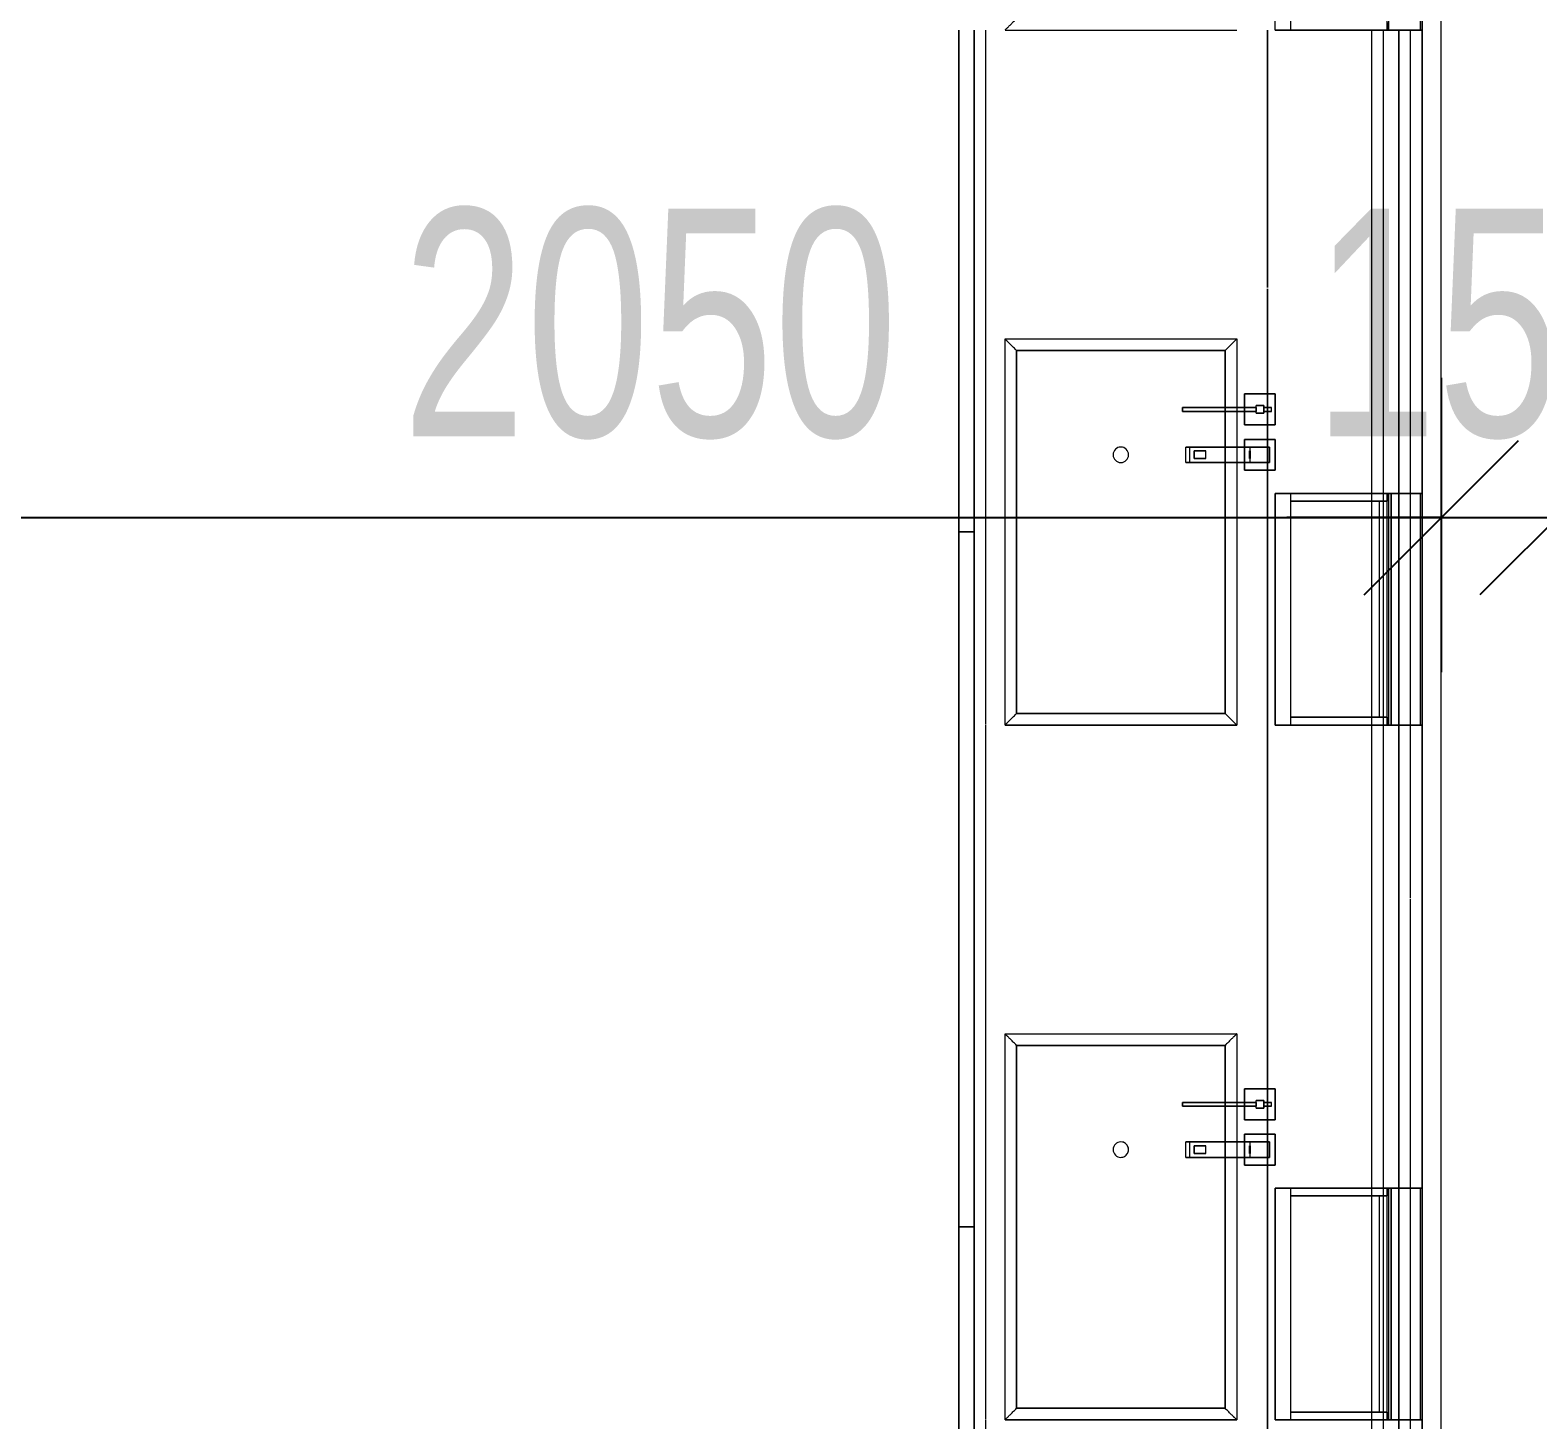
# Model space of a CAD drawing. Header units: millimetres. Extents: x 10569 to 232243, y -25347 to 80743.
# Drawn here: x 89312 to 91264, y 45782 to 47582 of the extents above; entities that cross this region are included whole.
import ezdxf

# ---------------------------------------------------------------- set-up
doc = ezdxf.new("R2010")
doc.units = ezdxf.units.MM
for name, color, linetype, lineweight in [('A-ANNO-DIMS', 211, 'Continuous', 5), ('A-GENM', 13, 'Continuous', 20), ('A-WALL', 113, 'Continuous', 20)]:
    doc.layers.add(name, color=color, linetype=linetype, lineweight=lineweight)
doc.styles.add('Arial_2', font='arial.ttf', dxfattribs={"width": 0.7, "height": 295.05988})
doc.dimstyles.new('Linear_-_1_5mm_Arial', dxfattribs={"dimscale": 304.8, "dimtxt": 300, "dimasz": 0.656168, "dimexe": 0.656168, "dimexo": 0.0625, "dimgap": 0.328084, "dimtad": 1, "dimdec": 0, "dimzin": 0, "dimdsep": 46, "dimtxsty": 'Arial_2', "dimblk1": 'OBLIQUE', "dimblk2": 'OBLIQUE', "dimsah": 1, "dimcen": 0.09, "dimadec": 0, "dimazin": 0, "dimtfac": 1, "dimtdec": 4, "dimtix": 1, "dimtmove": 0, "dimatfit": 3, "dimfxl": 0.656168, "dimfxlon": 1, "dimtvp": 1, "dimtolj": 1, "dimtzin": 0, "dimarcsym": 2})

# ---------------------------------------------------------------- blocks, each defined once
blk = doc.blocks.new('DLN_Counter _ Cabinet - DLN_Counter _ Cabinet-15606093-TENDER DRAFT G_F')
at = {"layer": 'A-GENM', "lineweight": 9}
for p, q in [((-235, -255), (-235, -525)), ((235, -255), (-235, -255)), ((235, -525), (235, -255)), ((-235, -525), (235, -525))]:
    blk.add_line(p, q, dxfattribs=at)
blk = doc.blocks.new('DLN_Counter _ Cabinet - DLN_Counter _ Cabinet-16683888-TENDER DRAFT G_F')
at = {"layer": 'A-GENM', "lineweight": 9}
for p, q in [((-235, -255), (-235, -525)), ((235, -255), (-235, -255)), ((235, -525), (235, -255)), ((-235, -525), (235, -525))]:
    blk.add_line(p, q, dxfattribs=at)
blk = doc.blocks.new('_Oblique')
at = {"color": 0, "linetype": 'ByBlock', "lineweight": -2}
blk.add_line((-0.5, -0.5), (0.5, 0.5), dxfattribs=at)
blk = doc.blocks.new('DIMBLOCK35-TENDER DRAFT G_F')
at = {"layer": 'A-ANNO-DIMS', "color": 0, "lineweight": -2, "transparency": 16777216}
for p, q in [((89089.3, 47132), (89089.3, 46751.1)), ((91139.3, 47132), (91139.3, 46751.1)), ((89089.3, 46951.1), (91139.3, 46951.1))]:
    blk.add_line(p, q, dxfattribs=at)
at = {"layer": 'Defpoints', "color": 0, "transparency": 16777216}
for p in [(89089.3, 47151.1), (91139.3, 47151.1), (91139.3, 46951.1)]:
    blk.add_point(p, dxfattribs=at)
at = {"layer": 'A-ANNO-DIMS', "color": 0, "lineweight": -2, "transparency": 16777216, "xscale": 200, "yscale": 200, "zscale": 200, "rotation": 180}
blk.add_blockref('_Oblique', (89089.3, 46951.1), dxfattribs=at)
at = {"layer": 'A-ANNO-DIMS', "color": 0, "lineweight": -2, "transparency": 16777216, "xscale": 200, "yscale": 200, "zscale": 200}
blk.add_blockref('_Oblique', (91139.3, 46951.1), dxfattribs=at)
at = {"layer": 'A-ANNO-DIMS', "color": 0, "transparency": 16777216, "insert": (90114.3, 47201.7), "char_height": 295.06, "width": 753.231, "attachment_point": 5, "style": 'Arial_2'}
blk.add_mtext('\\A1;2050', dxfattribs=at)
blk = doc.blocks.new('DIMBLOCK36-TENDER DRAFT G_F')
at = {"layer": 'A-ANNO-DIMS', "color": 0, "lineweight": -2, "transparency": 16777216}
for p, q in [((91139.3, 47132), (91139.3, 46751.1)), ((91289.3, 47132), (91289.3, 46751.1)), ((91139.3, 46951.1), (90939.3, 46951.1)), ((91139.3, 46951.1), (91289.3, 46951.1)), ((91289.3, 46951.1), (91489.3, 46951.1))]:
    blk.add_line(p, q, dxfattribs=at)
at = {"layer": 'Defpoints', "color": 0, "transparency": 16777216}
for p in [(91139.3, 47151.1), (91289.3, 47151.1), (91289.3, 46951.1)]:
    blk.add_point(p, dxfattribs=at)
at = {"layer": 'A-ANNO-DIMS', "color": 0, "lineweight": -2, "transparency": 16777216, "xscale": 200, "yscale": 200, "zscale": 200}
blk.add_blockref('_Oblique', (91139.3, 46951.1), dxfattribs=at)
at = {"layer": 'A-ANNO-DIMS', "color": 0, "lineweight": -2, "transparency": 16777216, "xscale": 200, "yscale": 200, "zscale": 200, "rotation": 180}
blk.add_blockref('_Oblique', (91289.3, 46951.1), dxfattribs=at)
at = {"layer": 'A-ANNO-DIMS', "color": 0, "transparency": 16777216, "insert": (91214.3, 47201.7), "char_height": 295.06, "width": 564.923, "attachment_point": 5, "style": 'Arial_2'}
blk.add_mtext('\\A1;150', dxfattribs=at)
blk = doc.blocks.new('DIMBLOCK37-TENDER DRAFT G_F')
at = {"layer": 'A-ANNO-DIMS', "color": 0, "lineweight": -2, "transparency": 16777216}
for p, q in [((91289.3, 47132), (91289.3, 46751.1)), ((92939.3, 47132), (92939.3, 46751.1)), ((91289.3, 46951.1), (92939.3, 46951.1))]:
    blk.add_line(p, q, dxfattribs=at)
at = {"layer": 'Defpoints', "color": 0, "transparency": 16777216}
for p in [(91289.3, 47151.1), (92939.3, 47151.1), (92939.3, 46951.1)]:
    blk.add_point(p, dxfattribs=at)
at = {"layer": 'A-ANNO-DIMS', "color": 0, "lineweight": -2, "transparency": 16777216, "xscale": 200, "yscale": 200, "zscale": 200, "rotation": 180}
blk.add_blockref('_Oblique', (91289.3, 46951.1), dxfattribs=at)
at = {"layer": 'A-ANNO-DIMS', "color": 0, "lineweight": -2, "transparency": 16777216, "xscale": 200, "yscale": 200, "zscale": 200}
blk.add_blockref('_Oblique', (92939.3, 46951.1), dxfattribs=at)
at = {"layer": 'A-ANNO-DIMS', "color": 0, "transparency": 16777216, "insert": (92114.3, 47201.7), "char_height": 295.06, "width": 753.231, "attachment_point": 5, "style": 'Arial_2'}
blk.add_mtext('\\A1;1650', dxfattribs=at)

msp = doc.modelspace()

# ---------------------------------------------------------------- linework, layer by layer
at = {"layer": 'A-GENM', "lineweight": 9}
for p, q in [((90924.29296, 47582.48546), (90924.29296, 47882.48546)), ((90924.29296, 47582.48546), (90924.29296, 47882.48546)), ((90944.29296, 47582.48546), (90944.29296, 47882.48546)), ((90944.29296, 47582.48546), (90944.29296, 47882.48546)), ((91069.29296, 47582.48546), (91069.29296, 47882.48546)), ((91069.29296, 47582.48546), (91069.29296, 47882.48546)), ((91071.29296, 47582.48546), (91071.29296, 47882.48546)), ((91071.29296, 47582.48546), (91071.29296, 47882.48546)), ((91112.29296, 47582.48546), (91112.29296, 47882.48546)), ((91112.29296, 47582.48546), (91112.29296, 47882.48546)), ((91114.29296, 47882.48546), (91114.29296, 47582.48546)), ((91114.29296, 47582.48546), (91114.29296, 47882.48546)), ((90944.29296, 47582.48546), (90944.29296, 47592.48546)), ((90944.29296, 47582.48546), (90944.29296, 47592.48546)), ((91069.29296, 47592.48546), (91069.29296, 47582.48546)), ((91069.29296, 47582.48546), (91069.29296, 47592.48546)), ((90514.29296, 46932.48546), (90514.29296, 47582.48546)), ((90514.29296, 47582.48546), (90514.29296, 46932.48546)), ((90514.29296, 47582.48546), (90514.29296, 46682.48546)), ((90514.29296, 46682.48546), (90514.29296, 47582.48546)), ((90534.29296, 46932.48546), (90534.29296, 47582.48546)), ((90534.29296, 47582.48546), (90534.29296, 46932.48546)), ((90534.29296, 47582.48546), (90534.29296, 46682.48546)), ((90534.29296, 46682.48546), (90534.29296, 47582.48546)), ((90534.29296, 47582.48546), (90534.29296, 46682.48546)), ((90534.29296, 46682.48546), (90534.29296, 47582.48546)), ((90549.29296, 46683.17777), (90549.29296, 47582.48546)), ((90549.29296, 46683.17777), (90549.29296, 47582.48546)), ((90574.29296, 47582.48546), (90874.29296, 47582.48546)), ((90914.29296, 47582.48546), (90914.29296, 47249.15213)), ((90914.29296, 47249.15213), (90914.29296, 47582.48546)), ((91069.29296, 47582.48546), (90924.29296, 47582.48546)), ((90924.29296, 47582.48546), (91069.29296, 47582.48546)), ((90924.29296, 47582.48546), (90944.29296, 47582.48546)), ((90924.29296, 47582.48546), (90944.29296, 47582.48546)), ((90944.29296, 47582.48546), (91069.29296, 47582.48546)), ((91069.29296, 47582.48546), (90944.29296, 47582.48546)), ((91049.29296, 46682.48546), (91049.29296, 47582.48546)), ((91049.29296, 46682.48546), (91049.29296, 47582.48546)), ((91064.29296, 46682.48546), (91064.29296, 47582.48546)), ((91064.29296, 46682.48546), (91064.29296, 47582.48546)), ((91074.29296, 47582.48546), (91069.29296, 47582.48546)), ((91069.29296, 47582.48546), (91074.29296, 47582.48546)), ((91074.29296, 47582.48546), (91069.29296, 47582.48546)), ((91069.29296, 47582.48546), (91071.29296, 47582.48546)), ((91071.29296, 47582.48546), (91074.29296, 47582.48546)), ((91084.29296, 47582.48546), (91074.29296, 47582.48546)), ((91074.29296, 47582.48546), (91084.29296, 47582.48546)), ((91084.29296, 47582.48546), (91084.29296, 46682.48546)), ((91084.29296, 46682.48546), (91084.29296, 47582.48546)), ((91114.29296, 47582.48546), (91084.29296, 47582.48546)), ((91084.29296, 47582.48546), (91112.29296, 47582.48546)), ((91099.29296, 46982.48546), (91099.29296, 47582.48546)), ((91099.29296, 46682.48546), (91099.29296, 47582.48546)), ((91112.29296, 47582.48546), (91114.29296, 47582.48546)), ((91114.29296, 47582.48546), (91114.29296, 46682.48546)), ((91114.29296, 46682.48546), (91114.29296, 47582.48546)), ((91114.29296, 47582.48546), (91114.29296, 46682.48546)), ((91114.29296, 46982.48546), (91114.29296, 47582.48546)), ((90914.29296, 47247.62128), (90914.29296, 47111.22339)), ((90914.29296, 47111.22339), (90914.29296, 47247.62128)), ((90574.29296, 46682.48546), (90574.29296, 47182.48546)), ((90574.29296, 47182.48546), (90874.29296, 47182.48546)), ((90874.29296, 47182.48546), (90874.29296, 47093.72339)), ((90859.29296, 47167.48546), (90589.29296, 47167.48546)), ((90589.29296, 47167.48546), (90589.29296, 46697.48546)), ((90589.29296, 47167.48546), (90859.29296, 47167.48546)), ((90589.29296, 46697.48546), (90589.29296, 47167.48546)), ((90859.29296, 47093.72339), (90859.29296, 47167.48546)), ((90859.29296, 47167.48546), (90859.29296, 47093.72339)), ((90924.29296, 47111.22339), (90884.29296, 47111.22339)), ((90884.29296, 47111.22339), (90884.29296, 47093.72339)), ((90884.29296, 47093.72339), (90884.29296, 47111.22339)), ((90884.29296, 47111.22339), (90924.29296, 47111.22339)), ((90909.29296, 47096.22339), (90899.29296, 47096.22339)), ((90899.29296, 47096.22339), (90909.29296, 47096.22339)), ((90899.29296, 47093.72339), (90899.29296, 47096.22339)), ((90899.29296, 47086.22339), (90899.29296, 47096.22339)), ((90909.29296, 47096.22339), (90909.29296, 47086.22339)), ((90909.29296, 47093.72339), (90909.29296, 47096.22339)), ((90914.29296, 47111.22339), (90914.29296, 47093.72339)), ((90914.29296, 47093.72339), (90914.29296, 47111.22339)), ((90924.29296, 47071.22339), (90924.29296, 47111.22339)), ((90924.29296, 47111.22339), (90924.29296, 47071.22339)), ((90804.29296, 47093.72339), (90804.29296, 47088.72339)), ((90804.29296, 47088.72339), (90804.29296, 47093.72339)), ((90804.29296, 47093.72339), (90899.29296, 47093.72339)), ((90899.29296, 47093.72339), (90804.29296, 47093.72339)), ((90804.29296, 47088.72339), (90899.29296, 47088.72339)), ((90899.29296, 47088.72339), (90804.29296, 47088.72339)), ((90859.29296, 47088.72339), (90859.29296, 47093.72339)), ((90859.29296, 47093.72339), (90859.29296, 47088.72339)), ((90859.29296, 47042.48546), (90859.29296, 47088.72339)), ((90859.29296, 47088.72339), (90859.29296, 47042.48546)), ((90874.29296, 47093.72339), (90874.29296, 47088.72339)), ((90874.29296, 47088.72339), (90874.29296, 47042.48546)), ((90884.29296, 47093.72339), (90884.29296, 47088.72339)), ((90884.29296, 47088.72339), (90884.29296, 47093.72339)), ((90884.29296, 47088.72339), (90884.29296, 47071.22339)), ((90884.29296, 47071.22339), (90884.29296, 47088.72339)), ((90899.29296, 47088.72339), (90899.29296, 47093.72339)), ((90899.29296, 47088.72339), (90899.29296, 47093.72339)), ((90899.29296, 47093.72339), (90899.29296, 47088.72339)), ((90899.29296, 47086.22339), (90899.29296, 47088.72339)), ((90909.29296, 47086.22339), (90899.29296, 47086.22339)), ((90899.29296, 47086.22339), (90909.29296, 47086.22339)), ((90919.29296, 47093.72339), (90909.29296, 47093.72339)), ((90909.29296, 47093.72339), (90919.29296, 47093.72339)), ((90909.29296, 47088.72339), (90909.29296, 47093.72339)), ((90909.29296, 47088.72339), (90909.29296, 47093.72339)), ((90909.29296, 47093.72339), (90909.29296, 47088.72339)), ((90909.29296, 47086.22339), (90909.29296, 47088.72339)), ((90919.29296, 47088.72339), (90909.29296, 47088.72339)), ((90909.29296, 47088.72339), (90919.29296, 47088.72339)), ((90914.29296, 47093.72339), (90914.29296, 47088.72339)), ((90914.29296, 47088.72339), (90914.29296, 47093.72339)), ((90914.29296, 47088.72339), (90914.29296, 47071.22339)), ((90914.29296, 47071.22339), (90914.29296, 47088.72339)), ((90919.29296, 47088.72339), (90919.29296, 47093.72339)), ((90919.29296, 47088.72339), (90919.29296, 47093.72339)), ((90884.29296, 47071.22339), (90924.29296, 47071.22339)), ((90924.29296, 47071.22339), (90884.29296, 47071.22339)), ((90914.29296, 47071.22339), (90914.29296, 47052.48546)), ((90914.29296, 47052.48546), (90914.29296, 47071.22339)), ((90872.05357, 47042.48546), (90808.29647, 47042.48546)), ((90808.29647, 47042.48546), (90813.42678, 47042.48546)), ((90808.29647, 47022.48546), (90808.29647, 47042.48546)), ((90813.42678, 47042.48546), (90916.79296, 47042.48546)), ((90813.42678, 47022.48546), (90813.42678, 47042.48546)), ((90819.23549, 47037.48546), (90819.23549, 47027.48546)), ((90819.23549, 47027.48546), (90819.23549, 47037.48546)), ((90819.23549, 47037.48546), (90834.23549, 47037.48546)), ((90834.23549, 47037.48546), (90819.23549, 47037.48546)), ((90834.23549, 47027.48546), (90834.23549, 47037.48546)), ((90859.29296, 47022.48546), (90859.29296, 47042.48546)), ((90859.29296, 47042.48546), (90859.29296, 47022.48546)), ((90891.79296, 47042.48546), (90872.05357, 47042.48546)), ((90874.29296, 47042.48546), (90874.29296, 47022.48546)), ((90924.29296, 47052.48546), (90884.29296, 47052.48546)), ((90884.29296, 47052.48546), (90884.29296, 47042.48546)), ((90884.29296, 47042.48546), (90884.29296, 47052.48546)), ((90884.29296, 47052.48546), (90924.29296, 47052.48546)), ((90884.29296, 47042.48546), (90884.29296, 47022.48546)), ((90884.29296, 47022.48546), (90884.29296, 47042.48546)), ((90891.79296, 47037.48546), (90890.79296, 47037.48546)), ((90890.79296, 47037.48546), (90891.79296, 47037.48546)), ((90890.79296, 47027.48546), (90890.79296, 47037.48546)), ((90890.79296, 47027.48546), (90890.79296, 47037.48546)), ((90916.79296, 47042.48546), (90891.79296, 47042.48546)), ((90891.79296, 47022.48546), (90891.79296, 47042.48546)), ((90891.79296, 47037.48546), (90891.79296, 47027.48546)), ((90891.79296, 47027.48546), (90891.79296, 47037.48546)), ((90914.29296, 47052.48546), (90914.29296, 47042.48546)), ((90914.29296, 47042.48546), (90914.29296, 47052.48546)), ((90914.29296, 47042.48546), (90914.29296, 47022.48546)), ((90914.29296, 47022.48546), (90914.29296, 47042.48546)), ((90916.79296, 47042.48546), (90916.79296, 47022.48546)), ((90916.79296, 47022.48546), (90916.79296, 47042.48546)), ((90924.29296, 47012.48546), (90924.29296, 47052.48546)), ((90924.29296, 47052.48546), (90924.29296, 47012.48546)), ((90813.42678, 47022.48546), (90808.29647, 47022.48546)), ((90808.29647, 47022.48546), (90872.05357, 47022.48546)), ((90916.79296, 47022.48546), (90813.42678, 47022.48546)), ((90819.23549, 47027.48546), (90834.23549, 47027.48546)), ((90834.23549, 47027.48546), (90819.23549, 47027.48546)), ((90859.29296, 46697.48546), (90859.29296, 47022.48546)), ((90859.29296, 47022.48546), (90859.29296, 46697.48546)), ((90872.05357, 47022.48546), (90891.79296, 47022.48546)), ((90874.29296, 47022.48546), (90874.29296, 46682.48546)), ((90884.29296, 47022.48546), (90884.29296, 47012.48546)), ((90884.29296, 47012.48546), (90884.29296, 47022.48546)), ((90891.79296, 47027.48546), (90890.79296, 47027.48546)), ((90890.79296, 47027.48546), (90891.79296, 47027.48546)), ((90891.79296, 47022.48546), (90916.79296, 47022.48546)), ((90914.29296, 47022.48546), (90914.29296, 47012.48546)), ((90914.29296, 47012.48546), (90914.29296, 47022.48546)), ((90884.29296, 47012.48546), (90924.29296, 47012.48546)), ((90924.29296, 47012.48546), (90884.29296, 47012.48546)), ((90914.29296, 47012.48546), (90914.29296, 46682.48546)), ((90914.29296, 46682.48546), (90914.29296, 47012.48546)), ((90924.29296, 46682.48546), (90924.29296, 46982.48546)), ((90924.29296, 46982.48546), (91069.29296, 46982.48546)), ((91069.29296, 46982.48546), (90924.29296, 46982.48546)), ((90924.29296, 46982.48546), (90924.29296, 46682.48546)), ((90944.29296, 46982.48546), (90924.29296, 46982.48546)), ((90944.29296, 46982.48546), (90924.29296, 46982.48546)), ((90924.29296, 46682.48546), (90924.29296, 46982.48546)), ((90924.29296, 46682.48546), (90924.29296, 46982.48546)), ((91069.29296, 46982.48546), (90944.29296, 46982.48546)), ((90944.29296, 46982.48546), (91069.29296, 46982.48546)), ((90944.29296, 46972.48546), (90944.29296, 46982.48546)), ((90944.29296, 46972.48546), (90944.29296, 46982.48546)), ((90944.29296, 46682.48546), (90944.29296, 46982.48546)), ((90944.29296, 46682.48546), (90944.29296, 46982.48546)), ((91069.29296, 46982.48546), (91074.29296, 46982.48546)), ((91074.29296, 46982.48546), (91069.29296, 46982.48546)), ((91071.29296, 46982.48546), (91069.29296, 46982.48546)), ((91069.29296, 46982.48546), (91084.29296, 46982.48546)), ((91069.29296, 46682.48546), (91069.29296, 46982.48546)), ((91069.29296, 46682.48546), (91069.29296, 46982.48546)), ((91069.29296, 46982.48546), (91069.29296, 46972.48546)), ((91069.29296, 46972.48546), (91069.29296, 46982.48546)), ((91084.29296, 46982.48546), (91071.29296, 46982.48546)), ((91071.29296, 46682.48546), (91071.29296, 46982.48546)), ((91071.29296, 46682.48546), (91071.29296, 46982.48546)), ((91074.29296, 46982.48546), (91074.29296, 46682.48546)), ((91074.29296, 46682.48546), (91074.29296, 46982.48546)), ((91112.29296, 46982.48546), (91084.29296, 46982.48546)), ((91084.29296, 46982.48546), (91114.29296, 46982.48546)), ((91099.29296, 46682.48546), (91099.29296, 46982.48546)), ((91114.29296, 46982.48546), (91112.29296, 46982.48546)), ((91112.29296, 46682.48546), (91112.29296, 46982.48546)), ((91112.29296, 46682.48546), (91112.29296, 46982.48546)), ((91114.29296, 46682.48546), (91114.29296, 46982.48546)), ((91114.29296, 46982.48546), (91114.29296, 46682.48546)), ((91114.29296, 46682.48546), (91114.29296, 46982.48546)), ((90944.29296, 46972.48546), (91059.29296, 46972.48546)), ((91069.29296, 46972.48546), (90944.29296, 46972.48546)), ((90944.29296, 46692.48546), (90944.29296, 46972.48546)), ((90944.29296, 46692.48546), (90944.29296, 46972.48546)), ((90944.29296, 46972.48546), (91069.29296, 46972.48546)), ((91069.29296, 46972.48546), (90944.29296, 46972.48546)), ((91059.29296, 46972.48546), (91069.29296, 46972.48546)), ((91059.29296, 46692.48546), (91059.29296, 46972.48546)), ((91059.29296, 46692.48546), (91059.29296, 46972.48546)), ((91069.29296, 46692.48546), (91069.29296, 46972.48546)), ((91069.29296, 46692.48546), (91069.29296, 46972.48546)), ((90534.29296, 46932.48546), (90514.29296, 46932.48546)), ((90514.29296, 46932.48546), (90534.29296, 46932.48546)), ((90514.29296, 46932.48546), (90514.29296, 46682.48546)), ((90514.29296, 46682.48546), (90514.29296, 46932.48546)), ((90534.29296, 46932.48546), (90514.29296, 46932.48546)), ((90514.29296, 46932.48546), (90534.29296, 46932.48546)), ((90534.29296, 46932.48546), (90534.29296, 46682.48546)), ((90534.29296, 46682.48546), (90534.29296, 46932.48546)), ((90589.29296, 46697.48546), (90859.29296, 46697.48546)), ((90859.29296, 46697.48546), (90589.29296, 46697.48546)), ((90944.29296, 46692.48546), (91069.29296, 46692.48546)), ((91059.29296, 46692.48546), (90944.29296, 46692.48546)), ((91069.29296, 46692.48546), (90944.29296, 46692.48546)), ((90944.29296, 46692.48546), (91069.29296, 46692.48546)), ((90944.29296, 46682.48546), (90944.29296, 46692.48546)), ((90944.29296, 46682.48546), (90944.29296, 46692.48546)), ((91069.29296, 46692.48546), (91059.29296, 46692.48546)), ((91069.29296, 46692.48546), (91069.29296, 46682.48546)), ((91069.29296, 46682.48546), (91069.29296, 46692.48546)), ((90514.29296, 46032.48546), (90514.29296, 46682.48546)), ((90514.29296, 46682.48546), (90514.29296, 46032.48546)), ((90514.29296, 46682.48546), (90514.29296, 45782.48546)), ((90514.29296, 45782.48546), (90514.29296, 46682.48546)), ((90534.29296, 46032.48546), (90534.29296, 46682.48546)), ((90534.29296, 46682.48546), (90534.29296, 46032.48546)), ((90534.29296, 46682.48546), (90534.29296, 45782.48546)), ((90534.29296, 45782.48546), (90534.29296, 46682.48546)), ((90534.29296, 46682.48546), (90534.29296, 45782.48546)), ((90534.29296, 45782.48546), (90534.29296, 46682.48546)), ((90549.29296, 45783.17777), (90549.29296, 46682.48546)), ((90549.29296, 45783.17777), (90549.29296, 46682.48546)), ((90574.29296, 46682.48546), (90874.29296, 46682.48546)), ((90874.29296, 46682.48546), (90574.29296, 46682.48546)), ((90914.29296, 46682.48546), (90914.29296, 46211.22339)), ((90914.29296, 46211.22339), (90914.29296, 46682.48546)), ((91069.29296, 46682.48546), (90924.29296, 46682.48546)), ((90924.29296, 46682.48546), (91069.29296, 46682.48546)), ((90924.29296, 46682.48546), (90944.29296, 46682.48546)), ((90924.29296, 46682.48546), (90944.29296, 46682.48546)), ((90944.29296, 46682.48546), (91069.29296, 46682.48546)), ((91069.29296, 46682.48546), (90944.29296, 46682.48546)), ((91049.29296, 45782.48546), (91049.29296, 46682.48546)), ((91049.29296, 45782.48546), (91049.29296, 46682.48546)), ((91064.29296, 45782.48546), (91064.29296, 46682.48546)), ((91064.29296, 45782.48546), (91064.29296, 46682.48546)), ((91074.29296, 46682.48546), (91069.29296, 46682.48546)), ((91069.29296, 46682.48546), (91074.29296, 46682.48546)), ((91074.29296, 46682.48546), (91069.29296, 46682.48546)), ((91069.29296, 46682.48546), (91071.29296, 46682.48546)), ((91071.29296, 46682.48546), (91074.29296, 46682.48546)), ((91084.29296, 46682.48546), (91074.29296, 46682.48546)), ((91074.29296, 46682.48546), (91084.29296, 46682.48546)), ((91084.29296, 46682.48546), (91084.29296, 45782.48546)), ((91084.29296, 45782.48546), (91084.29296, 46682.48546)), ((91114.29296, 46682.48546), (91084.29296, 46682.48546)), ((91084.29296, 46682.48546), (91112.29296, 46682.48546)), ((91099.29296, 46458.55595), (91099.29296, 46682.48546)), ((91099.29296, 46458.55595), (91099.29296, 46682.48546)), ((91112.29296, 46682.48546), (91114.29296, 46682.48546)), ((91114.29296, 46682.48546), (91114.29296, 45782.48546)), ((91114.29296, 45782.48546), (91114.29296, 46682.48546)), ((91114.29296, 46682.48546), (91114.29296, 45782.48546)), ((91114.29296, 46082.48546), (91114.29296, 46682.48546)), ((91099.29296, 46082.48546), (91099.29296, 46457.48546)), ((91099.29296, 45782.48546), (91099.29296, 46457.48546)), ((90574.29296, 45782.48546), (90574.29296, 46282.48546)), ((90574.29296, 46282.48546), (90874.29296, 46282.48546)), ((90874.29296, 46282.48546), (90874.29296, 46193.72339)), ((90859.29296, 46267.48546), (90589.29296, 46267.48546)), ((90589.29296, 46267.48546), (90589.29296, 45797.48546)), ((90589.29296, 46267.48546), (90859.29296, 46267.48546)), ((90589.29296, 45797.48546), (90589.29296, 46267.48546)), ((90859.29296, 46193.72339), (90859.29296, 46267.48546)), ((90859.29296, 46267.48546), (90859.29296, 46193.72339)), ((90924.29296, 46211.22339), (90884.29296, 46211.22339)), ((90884.29296, 46211.22339), (90884.29296, 46193.72339)), ((90884.29296, 46193.72339), (90884.29296, 46211.22339)), ((90884.29296, 46211.22339), (90924.29296, 46211.22339)), ((90914.29296, 46211.22339), (90914.29296, 46193.72339)), ((90914.29296, 46193.72339), (90914.29296, 46211.22339)), ((90924.29296, 46171.22339), (90924.29296, 46211.22339)), ((90924.29296, 46211.22339), (90924.29296, 46171.22339)), ((90804.29296, 46193.72339), (90804.29296, 46188.72339)), ((90804.29296, 46188.72339), (90804.29296, 46193.72339)), ((90804.29296, 46193.72339), (90899.29296, 46193.72339)), ((90899.29296, 46193.72339), (90804.29296, 46193.72339)), ((90804.29296, 46188.72339), (90899.29296, 46188.72339)), ((90899.29296, 46188.72339), (90804.29296, 46188.72339)), ((90859.29296, 46188.72339), (90859.29296, 46193.72339)), ((90859.29296, 46193.72339), (90859.29296, 46188.72339)), ((90859.29296, 46142.48546), (90859.29296, 46188.72339)), ((90859.29296, 46188.72339), (90859.29296, 46142.48546)), ((90874.29296, 46193.72339), (90874.29296, 46188.72339)), ((90874.29296, 46188.72339), (90874.29296, 46142.48546)), ((90884.29296, 46193.72339), (90884.29296, 46188.72339)), ((90884.29296, 46188.72339), (90884.29296, 46193.72339)), ((90884.29296, 46188.72339), (90884.29296, 46171.22339)), ((90884.29296, 46171.22339), (90884.29296, 46188.72339)), ((90909.29296, 46196.22339), (90899.29296, 46196.22339)), ((90899.29296, 46196.22339), (90909.29296, 46196.22339)), ((90899.29296, 46193.72339), (90899.29296, 46196.22339)), ((90899.29296, 46186.22339), (90899.29296, 46196.22339)), ((90899.29296, 46188.72339), (90899.29296, 46193.72339)), ((90899.29296, 46188.72339), (90899.29296, 46193.72339)), ((90899.29296, 46193.72339), (90899.29296, 46188.72339)), ((90899.29296, 46186.22339), (90899.29296, 46188.72339)), ((90909.29296, 46186.22339), (90899.29296, 46186.22339)), ((90899.29296, 46186.22339), (90909.29296, 46186.22339)), ((90909.29296, 46196.22339), (90909.29296, 46186.22339)), ((90909.29296, 46193.72339), (90909.29296, 46196.22339)), ((90919.29296, 46193.72339), (90909.29296, 46193.72339)), ((90909.29296, 46193.72339), (90919.29296, 46193.72339)), ((90909.29296, 46188.72339), (90909.29296, 46193.72339)), ((90909.29296, 46188.72339), (90909.29296, 46193.72339)), ((90909.29296, 46193.72339), (90909.29296, 46188.72339)), ((90909.29296, 46186.22339), (90909.29296, 46188.72339)), ((90919.29296, 46188.72339), (90909.29296, 46188.72339)), ((90909.29296, 46188.72339), (90919.29296, 46188.72339)), ((90914.29296, 46193.72339), (90914.29296, 46188.72339)), ((90914.29296, 46188.72339), (90914.29296, 46193.72339)), ((90914.29296, 46188.72339), (90914.29296, 46171.22339)), ((90914.29296, 46171.22339), (90914.29296, 46188.72339)), ((90919.29296, 46188.72339), (90919.29296, 46193.72339)), ((90919.29296, 46188.72339), (90919.29296, 46193.72339)), ((90884.29296, 46171.22339), (90924.29296, 46171.22339)), ((90924.29296, 46171.22339), (90884.29296, 46171.22339)), ((90914.29296, 46171.22339), (90914.29296, 46152.48546)), ((90914.29296, 46152.48546), (90914.29296, 46171.22339)), ((90872.05357, 46142.48546), (90808.29647, 46142.48546)), ((90808.29647, 46142.48546), (90813.42678, 46142.48546)), ((90808.29647, 46122.48546), (90808.29647, 46142.48546)), ((90813.42678, 46142.48546), (90916.79296, 46142.48546)), ((90813.42678, 46122.48546), (90813.42678, 46142.48546)), ((90859.29296, 46122.48546), (90859.29296, 46142.48546)), ((90859.29296, 46142.48546), (90859.29296, 46122.48546)), ((90891.79296, 46142.48546), (90872.05357, 46142.48546)), ((90874.29296, 46142.48546), (90874.29296, 46122.48546)), ((90924.29296, 46152.48546), (90884.29296, 46152.48546)), ((90884.29296, 46152.48546), (90884.29296, 46142.48546)), ((90884.29296, 46142.48546), (90884.29296, 46152.48546)), ((90884.29296, 46152.48546), (90924.29296, 46152.48546)), ((90884.29296, 46142.48546), (90884.29296, 46122.48546)), ((90884.29296, 46122.48546), (90884.29296, 46142.48546)), ((90916.79296, 46142.48546), (90891.79296, 46142.48546)), ((90891.79296, 46122.48546), (90891.79296, 46142.48546)), ((90914.29296, 46152.48546), (90914.29296, 46142.48546)), ((90914.29296, 46142.48546), (90914.29296, 46152.48546)), ((90914.29296, 46142.48546), (90914.29296, 46122.48546)), ((90914.29296, 46122.48546), (90914.29296, 46142.48546)), ((90916.79296, 46142.48546), (90916.79296, 46122.48546)), ((90916.79296, 46122.48546), (90916.79296, 46142.48546)), ((90924.29296, 46112.48546), (90924.29296, 46152.48546)), ((90924.29296, 46152.48546), (90924.29296, 46112.48546)), ((90813.42678, 46122.48546), (90808.29647, 46122.48546)), ((90808.29647, 46122.48546), (90872.05357, 46122.48546)), ((90916.79296, 46122.48546), (90813.42678, 46122.48546)), ((90819.23549, 46137.48546), (90819.23549, 46127.48546)), ((90819.23549, 46127.48546), (90819.23549, 46137.48546)), ((90819.23549, 46137.48546), (90834.23549, 46137.48546)), ((90834.23549, 46137.48546), (90819.23549, 46137.48546)), ((90819.23549, 46127.48546), (90834.23549, 46127.48546)), ((90834.23549, 46127.48546), (90819.23549, 46127.48546)), ((90834.23549, 46127.48546), (90834.23549, 46137.48546)), ((90859.29296, 45797.48546), (90859.29296, 46122.48546)), ((90859.29296, 46122.48546), (90859.29296, 45797.48546)), ((90872.05357, 46122.48546), (90891.79296, 46122.48546)), ((90874.29296, 46122.48546), (90874.29296, 45782.48546)), ((90884.29296, 46122.48546), (90884.29296, 46112.48546)), ((90884.29296, 46112.48546), (90884.29296, 46122.48546)), ((90891.79296, 46137.48546), (90890.79296, 46137.48546)), ((90890.79296, 46137.48546), (90891.79296, 46137.48546)), ((90890.79296, 46127.48546), (90890.79296, 46137.48546)), ((90890.79296, 46127.48546), (90890.79296, 46137.48546)), ((90891.79296, 46127.48546), (90890.79296, 46127.48546)), ((90890.79296, 46127.48546), (90891.79296, 46127.48546)), ((90891.79296, 46137.48546), (90891.79296, 46127.48546)), ((90891.79296, 46127.48546), (90891.79296, 46137.48546)), ((90891.79296, 46122.48546), (90916.79296, 46122.48546)), ((90914.29296, 46122.48546), (90914.29296, 46112.48546)), ((90914.29296, 46112.48546), (90914.29296, 46122.48546)), ((90884.29296, 46112.48546), (90924.29296, 46112.48546)), ((90924.29296, 46112.48546), (90884.29296, 46112.48546)), ((90914.29296, 46112.48546), (90914.29296, 45782.48546)), ((90914.29296, 45782.48546), (90914.29296, 46112.48546)), ((90924.29296, 45782.48546), (90924.29296, 46082.48546)), ((90924.29296, 46082.48546), (91069.29296, 46082.48546)), ((91069.29296, 46082.48546), (90924.29296, 46082.48546)), ((90924.29296, 46082.48546), (90924.29296, 45782.48546)), ((90944.29296, 46082.48546), (90924.29296, 46082.48546)), ((90944.29296, 46082.48546), (90924.29296, 46082.48546)), ((90924.29296, 45782.48546), (90924.29296, 46082.48546)), ((90924.29296, 45782.48546), (90924.29296, 46082.48546)), ((91069.29296, 46082.48546), (90944.29296, 46082.48546)), ((90944.29296, 46082.48546), (91069.29296, 46082.48546)), ((90944.29296, 46072.48546), (90944.29296, 46082.48546)), ((90944.29296, 46072.48546), (90944.29296, 46082.48546)), ((90944.29296, 45782.48546), (90944.29296, 46082.48546)), ((90944.29296, 45782.48546), (90944.29296, 46082.48546)), ((91069.29296, 46082.48546), (91074.29296, 46082.48546)), ((91074.29296, 46082.48546), (91069.29296, 46082.48546)), ((91071.29296, 46082.48546), (91069.29296, 46082.48546)), ((91069.29296, 46082.48546), (91084.29296, 46082.48546)), ((91069.29296, 45782.48546), (91069.29296, 46082.48546)), ((91069.29296, 45782.48546), (91069.29296, 46082.48546)), ((91069.29296, 46082.48546), (91069.29296, 46072.48546)), ((91069.29296, 46072.48546), (91069.29296, 46082.48546)), ((91084.29296, 46082.48546), (91071.29296, 46082.48546)), ((91071.29296, 45782.48546), (91071.29296, 46082.48546)), ((91071.29296, 45782.48546), (91071.29296, 46082.48546)), ((91074.29296, 46082.48546), (91074.29296, 45782.48546)), ((91074.29296, 45782.48546), (91074.29296, 46082.48546)), ((91112.29296, 46082.48546), (91084.29296, 46082.48546)), ((91084.29296, 46082.48546), (91114.29296, 46082.48546)), ((91099.29296, 45782.48546), (91099.29296, 46082.48546)), ((91114.29296, 46082.48546), (91112.29296, 46082.48546)), ((91112.29296, 45782.48546), (91112.29296, 46082.48546)), ((91112.29296, 45782.48546), (91112.29296, 46082.48546)), ((91114.29296, 45782.48546), (91114.29296, 46082.48546)), ((91114.29296, 46082.48546), (91114.29296, 45782.48546)), ((91114.29296, 45782.48546), (91114.29296, 46082.48546)), ((90944.29296, 46072.48546), (91059.29296, 46072.48546)), ((91069.29296, 46072.48546), (90944.29296, 46072.48546)), ((90944.29296, 45792.48546), (90944.29296, 46072.48546)), ((90944.29296, 45792.48546), (90944.29296, 46072.48546)), ((90944.29296, 46072.48546), (91069.29296, 46072.48546)), ((91069.29296, 46072.48546), (90944.29296, 46072.48546)), ((91059.29296, 46072.48546), (91069.29296, 46072.48546)), ((91059.29296, 45792.48546), (91059.29296, 46072.48546)), ((91059.29296, 45792.48546), (91059.29296, 46072.48546)), ((91069.29296, 45792.48546), (91069.29296, 46072.48546)), ((91069.29296, 45792.48546), (91069.29296, 46072.48546)), ((90534.29296, 46032.48546), (90514.29296, 46032.48546)), ((90514.29296, 46032.48546), (90534.29296, 46032.48546)), ((90514.29296, 46032.48546), (90514.29296, 45782.48546)), ((90514.29296, 45782.48546), (90514.29296, 46032.48546)), ((90534.29296, 46032.48546), (90514.29296, 46032.48546)), ((90514.29296, 46032.48546), (90534.29296, 46032.48546)), ((90534.29296, 46032.48546), (90534.29296, 45782.48546)), ((90534.29296, 45782.48546), (90534.29296, 46032.48546)), ((90589.29296, 45797.48546), (90859.29296, 45797.48546)), ((90859.29296, 45797.48546), (90589.29296, 45797.48546)), ((90944.29296, 45792.48546), (91069.29296, 45792.48546)), ((91059.29296, 45792.48546), (90944.29296, 45792.48546)), ((91069.29296, 45792.48546), (90944.29296, 45792.48546)), ((90944.29296, 45792.48546), (91069.29296, 45792.48546)), ((90944.29296, 45782.48546), (90944.29296, 45792.48546)), ((90944.29296, 45782.48546), (90944.29296, 45792.48546)), ((91069.29296, 45792.48546), (91059.29296, 45792.48546)), ((91069.29296, 45792.48546), (91069.29296, 45782.48546)), ((91069.29296, 45782.48546), (91069.29296, 45792.48546)), ((90514.29296, 45132.48546), (90514.29296, 45782.48546)), ((90514.29296, 45782.48546), (90514.29296, 45132.48546)), ((90514.29296, 45782.48546), (90514.29296, 44882.48546)), ((90514.29296, 44882.48546), (90514.29296, 45782.48546)), ((90534.29296, 45132.48546), (90534.29296, 45782.48546)), ((90534.29296, 45782.48546), (90534.29296, 45132.48546)), ((90534.29296, 45782.48546), (90534.29296, 44882.48546)), ((90534.29296, 44882.48546), (90534.29296, 45782.48546)), ((90534.29296, 45782.48546), (90534.29296, 44882.48546)), ((90534.29296, 44882.48546), (90534.29296, 45782.48546)), ((90549.29296, 45669.49062), (90549.29296, 45782.48546)), ((90549.29296, 45669.49062), (90549.29296, 45782.48546)), ((90574.29296, 45782.48546), (90874.29296, 45782.48546)), ((90874.29296, 45782.48546), (90574.29296, 45782.48546)), ((90914.29296, 45782.48546), (90914.29296, 45311.22339)), ((90914.29296, 45311.22339), (90914.29296, 45782.48546)), ((91069.29296, 45782.48546), (90924.29296, 45782.48546)), ((90924.29296, 45782.48546), (91069.29296, 45782.48546)), ((90924.29296, 45782.48546), (90944.29296, 45782.48546)), ((90924.29296, 45782.48546), (90944.29296, 45782.48546)), ((90944.29296, 45782.48546), (91069.29296, 45782.48546)), ((91069.29296, 45782.48546), (90944.29296, 45782.48546)), ((91049.29296, 44882.48546), (91049.29296, 45782.48546)), ((91049.29296, 44882.48546), (91049.29296, 45782.48546)), ((91064.29296, 44882.48546), (91064.29296, 45782.48546)), ((91064.29296, 44882.48546), (91064.29296, 45782.48546)), ((91074.29296, 45782.48546), (91069.29296, 45782.48546)), ((91069.29296, 45782.48546), (91074.29296, 45782.48546)), ((91074.29296, 45782.48546), (91069.29296, 45782.48546)), ((91069.29296, 45782.48546), (91071.29296, 45782.48546)), ((91071.29296, 45782.48546), (91074.29296, 45782.48546)), ((91084.29296, 45782.48546), (91074.29296, 45782.48546)), ((91074.29296, 45782.48546), (91084.29296, 45782.48546)), ((91084.29296, 45782.48546), (91084.29296, 44882.48546)), ((91084.29296, 44882.48546), (91084.29296, 45782.48546)), ((91114.29296, 45782.48546), (91084.29296, 45782.48546)), ((91084.29296, 45782.48546), (91112.29296, 45782.48546)), ((91099.29296, 45182.48546), (91099.29296, 45782.48546)), ((91099.29296, 44882.48546), (91099.29296, 45782.48546)), ((91112.29296, 45782.48546), (91114.29296, 45782.48546)), ((91114.29296, 45782.48546), (91114.29296, 44882.48546)), ((91114.29296, 44882.48546), (91114.29296, 45782.48546)), ((91114.29296, 45782.48546), (91114.29296, 44882.48546)), ((91114.29296, 45182.48546), (91114.29296, 45782.48546))]:
    msp.add_line(p, q, dxfattribs=at)
for centre, start, end in [((90724.29296, 47032.48546), 90, 270), ((90724.29296, 47032.48546), 90, 270), ((90724.29296, 47032.48546), 270, 90), ((90724.29296, 47032.48546), 270, 90), ((90724.29296, 46132.48546), 90, 270), ((90724.29296, 46132.48546), 90, 270), ((90724.29296, 46132.48546), 15, 90), ((90724.29296, 46132.48546), 270, 90), ((90724.29296, 46132.48546), 270, 300), ((90724.29296, 46132.48546), 300, 330), ((90724.29296, 46132.48546), 330, 15)]:
    msp.add_arc(centre, 10, start, end, dxfattribs=at)
for points, knots in [([(90574.29296, 47582.48546), (90574.29296, 47582.49127), (90574.55164, 47582.74132), (90575.39517, 47583.59042), (90576.26542, 47584.45741), (90577.17644, 47585.36823), (90578.00731, 47586.20509), (90578.9026, 47587.09198), (90580.13542, 47588.32965), (90581.49884, 47589.69427), (90582.6539, 47590.84077), (90583.84685, 47592.04311), (90586.02064, 47594.2167), (90587.98397, 47596.14727), (90589.29296, 47597.48546)], [0, 0, 0, 0, 0.1666666667, 0.25, 0.3333333333, 0.4166666667, 0.4583333333, 0.5, 0.5833333333, 0.6666666667, 0.7083333333, 0.75, 0.8333333333, 1, 1, 1, 1]), ([(90589.29296, 47167.48546), (90587.95477, 47168.79446), (90586.02588, 47170.75778), (90583.53731, 47173.24213), (90582.06209, 47174.71277), (90580.95966, 47175.82496), (90579.88743, 47176.88956), (90578.89983, 47177.87582), (90578.01253, 47178.77111), (90577.17577, 47179.60198), (90576.2649, 47180.513), (90575.39793, 47181.38325), (90574.54883, 47182.22678), (90574.29877, 47182.48546), (90574.29296, 47182.48546)], [-1, -1, -1, -1, -0.8333333333, -0.75, -0.6666666667, -0.625, -0.5833333333, -0.5, -0.4583333333, -0.4166666667, -0.3333333333, -0.25, -0.1666666667, 0, 0, 0, 0]), ([(90874.29296, 47182.48546), (90874.29296, 47182.47965), (90874.03428, 47182.2296), (90873.19076, 47181.3805), (90872.32051, 47180.51351), (90871.40949, 47179.60269), (90870.57861, 47178.76583), (90869.68332, 47177.87894), (90868.4505, 47176.64127), (90867.08709, 47175.27665), (90865.93203, 47174.13015), (90864.73908, 47172.92781), (90862.56528, 47170.75422), (90860.60196, 47168.82365), (90859.29296, 47167.48546)], [0, 0, 0, 0, 0.1666666667, 0.25, 0.3333333333, 0.4166666667, 0.4583333333, 0.5, 0.5833333333, 0.6666666667, 0.7083333333, 0.75, 0.8333333333, 1, 1, 1, 1]), ([(90574.29296, 46682.48546), (90574.29296, 46682.49127), (90574.55164, 46682.74132), (90575.39517, 46683.59042), (90576.26542, 46684.45741), (90577.17644, 46685.36823), (90578.00731, 46686.20509), (90578.9026, 46687.09198), (90580.13542, 46688.32965), (90581.49884, 46689.69427), (90582.6539, 46690.84077), (90583.84685, 46692.04311), (90586.02064, 46694.2167), (90587.98397, 46696.14727), (90589.29296, 46697.48546)], [0, 0, 0, 0, 0.1666666667, 0.25, 0.3333333333, 0.4166666667, 0.4583333333, 0.5, 0.5833333333, 0.6666666667, 0.7083333333, 0.75, 0.8333333333, 1, 1, 1, 1]), ([(90874.29296, 46682.48546), (90874.28716, 46682.48546), (90874.0371, 46682.74414), (90873.188, 46683.58767), (90872.32101, 46684.45792), (90871.41019, 46685.36894), (90870.57334, 46686.19981), (90869.68645, 46687.0951), (90868.44877, 46688.32792), (90867.08416, 46689.69134), (90865.93765, 46690.84639), (90864.73531, 46692.03935), (90862.56173, 46694.21314), (90860.63115, 46696.17646), (90859.29296, 46697.48546)], [0, 0, 0, 0, 0.1666666667, 0.25, 0.3333333333, 0.4166666667, 0.4583333333, 0.5, 0.5833333333, 0.6666666667, 0.7083333333, 0.75, 0.8333333333, 1, 1, 1, 1]), ([(90589.29296, 46267.48546), (90587.95477, 46268.79446), (90586.02588, 46270.75778), (90583.53731, 46273.24213), (90582.06209, 46274.71277), (90580.95966, 46275.82496), (90579.88743, 46276.88956), (90578.89983, 46277.87582), (90578.01253, 46278.77111), (90577.17577, 46279.60198), (90576.2649, 46280.513), (90575.39793, 46281.38325), (90574.54883, 46282.22678), (90574.29877, 46282.48546), (90574.29296, 46282.48546)], [-1, -1, -1, -1, -0.8333333333, -0.75, -0.6666666667, -0.625, -0.5833333333, -0.5, -0.4583333333, -0.4166666667, -0.3333333333, -0.25, -0.1666666667, 0, 0, 0, 0]), ([(90874.29296, 46282.48546), (90874.29296, 46282.47965), (90874.03428, 46282.2296), (90873.19076, 46281.3805), (90872.32051, 46280.51351), (90871.40949, 46279.60269), (90870.57861, 46278.76583), (90869.68332, 46277.87894), (90868.4505, 46276.64127), (90867.08709, 46275.27665), (90865.93203, 46274.13015), (90864.73908, 46272.92781), (90862.56528, 46270.75422), (90860.60196, 46268.82365), (90859.29296, 46267.48546)], [0, 0, 0, 0, 0.1666666667, 0.25, 0.3333333333, 0.4166666667, 0.4583333333, 0.5, 0.5833333333, 0.6666666667, 0.7083333333, 0.75, 0.8333333333, 1, 1, 1, 1]), ([(90574.29296, 45782.48546), (90574.29296, 45782.49127), (90574.55164, 45782.74132), (90575.39517, 45783.59042), (90576.26542, 45784.45741), (90577.17644, 45785.36823), (90578.00731, 45786.20509), (90578.9026, 45787.09198), (90580.13542, 45788.32965), (90581.49884, 45789.69427), (90582.6539, 45790.84077), (90583.84685, 45792.04311), (90586.02064, 45794.2167), (90587.98397, 45796.14727), (90589.29296, 45797.48546)], [0, 0, 0, 0, 0.1666666667, 0.25, 0.3333333333, 0.4166666667, 0.4583333333, 0.5, 0.5833333333, 0.6666666667, 0.7083333333, 0.75, 0.8333333333, 1, 1, 1, 1]), ([(90874.29296, 45782.48546), (90874.28716, 45782.48546), (90874.0371, 45782.74414), (90873.188, 45783.58767), (90872.32101, 45784.45792), (90871.41019, 45785.36894), (90870.57334, 45786.19981), (90869.68645, 45787.0951), (90868.44877, 45788.32792), (90867.08416, 45789.69134), (90865.93765, 45790.84639), (90864.73531, 45792.03935), (90862.56173, 45794.21314), (90860.63115, 45796.17646), (90859.29296, 45797.48546)], [0, 0, 0, 0, 0.1666666667, 0.25, 0.3333333333, 0.4166666667, 0.4583333333, 0.5, 0.5833333333, 0.6666666667, 0.7083333333, 0.75, 0.8333333333, 1, 1, 1, 1])]:
    msp.add_open_spline(points, degree=3, knots=knots, dxfattribs=at)
at = {"layer": 'A-WALL'}
msp.add_line((91139.29296, 35797.48546), (91139.29296, 52007.48546), dxfattribs=at)

# ---------------------------------------------------------------- block references
at = {"layer": 'A-GENM', "lineweight": 9, "rotation": 270.0000000000002}
for name, p in [('DLN_Counter _ Cabinet - DLN_Counter _ Cabinet-16683888-TENDER DRAFT G_F', (91114.29296, 46932.48546)), ('DLN_Counter _ Cabinet - DLN_Counter _ Cabinet-15606093-TENDER DRAFT G_F', (91114.29296, 46032.48546))]:
    msp.add_blockref(name, p, dxfattribs=at)

# ---------------------------------------------------------------- dimensions: what is measured, and where the dimension line sits
at = {"layer": 'A-ANNO-DIMS'}
for base, p1, p2, override, picture, middle in [((91139.29296, 46951.05405), (89089.29296, 47151.05405), (91139.29296, 47151.05405), {"dimpost": '<>', "dimfxl": 2050}, 'DIMBLOCK35-TENDER DRAFT G_F', (90114.29296, 47201.70366)), ((91289.29296, 46951.05405), (91139.29296, 47151.05405), (91289.29296, 47151.05405), {"dimpost": '<>', "dimfxl": 150}, 'DIMBLOCK36-TENDER DRAFT G_F', (91214.29296, 47201.70366)), ((92939.29296, 46951.05405), (91289.29296, 47151.05405), (92939.29296, 47151.05405), {"dimpost": '<>', "dimfxl": 1650}, 'DIMBLOCK37-TENDER DRAFT G_F', (92114.29296, 47201.70366))]:
    dim = msp.add_linear_dim(base=base, p1=p1, p2=p2, dimstyle='Linear_-_1_5mm_Arial', override=override, dxfattribs=at)
    dim.commit()
    dim.dimension.update_dxf_attribs({"geometry": picture, "text_midpoint": middle})

doc.saveas('drawing.dxf')
